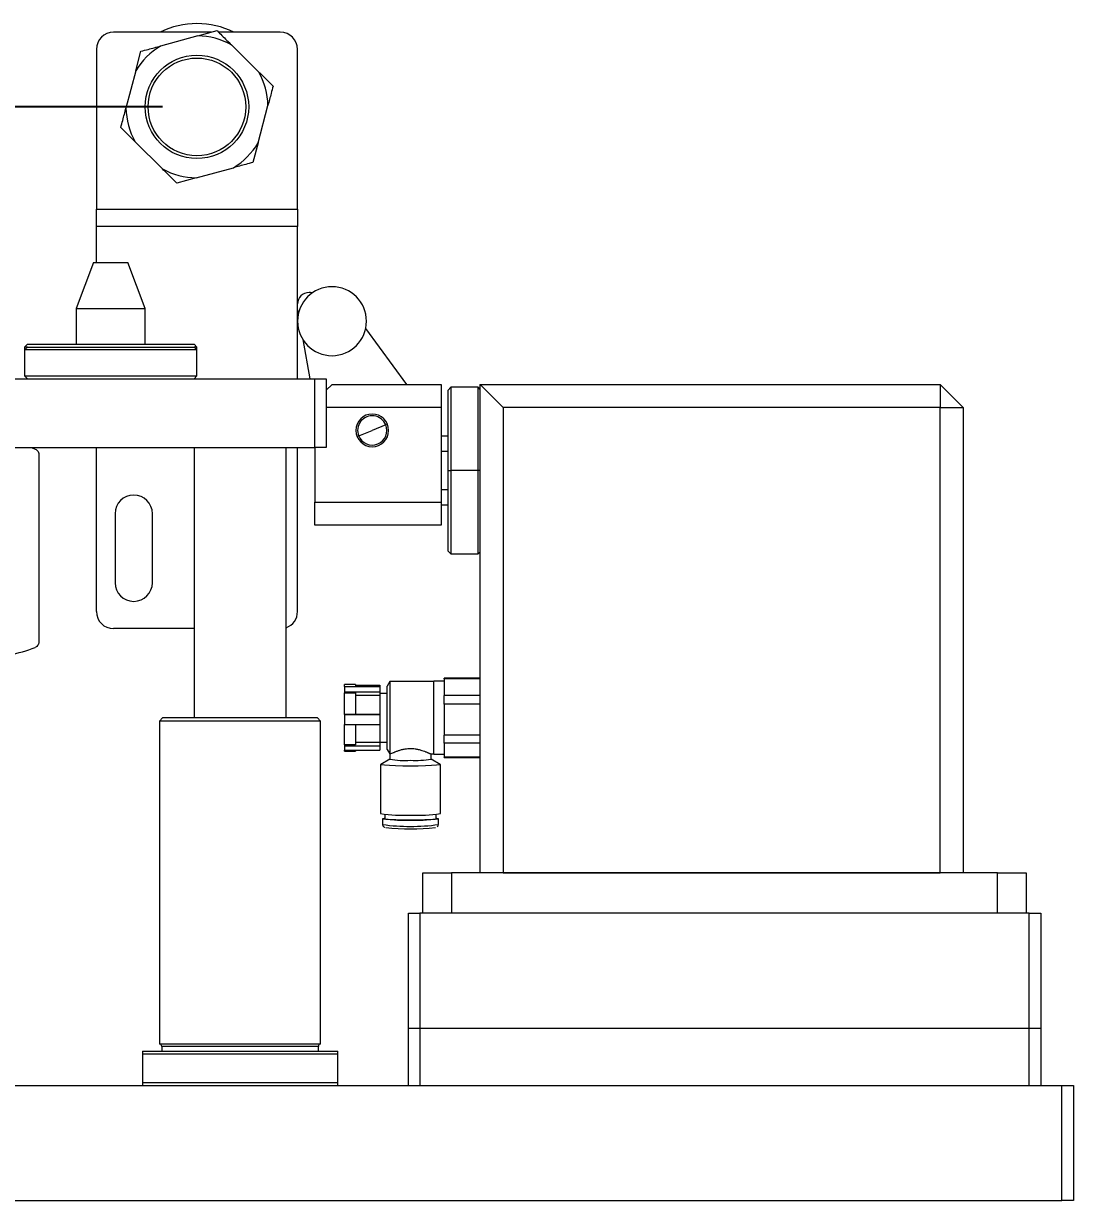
# Model space of a CAD drawing. Header units: millimetres. Extents: x 29 to 2500, y -68 to 1852.
# Drawn here: x 1309.1 to 1491.8, y 196.4 to 401.2 of the extents above; entities that cross this region are included whole.
import ezdxf

# ---------------------------------------------------------------- set-up
doc = ezdxf.new("R2010")
doc.units = ezdxf.units.MM
doc.header["$LTSCALE"] = 6
doc.layers.add('1', color=70, linetype='Continuous')
doc.styles.add('SLDTEXTSTYLE2', font='TXT', dxfattribs={"width": 0.7})
doc.dimstyles.new('SLDDIMSTYLE2', dxfattribs={"dimtxt": 18.169434, "dimasz": 4.5, "dimexe": 0, "dimexo": 0.0625, "dimgap": 4.542358, "dimtad": 0, "dimtih": 1, "dimtoh": 1, "dimdec": 0, "dimrnd": 1e-09, "dimzin": 12, "dimdsep": 46, "dimtxsty": 'SLDTEXTSTYLE2', "dimblk1": 'NONE', "dimblk2": 'NONE', "dimsah": 1, "dimcen": 0.09, "dimadec": 0, "dimazin": 3, "dimtfac": 1, "dimtdec": 3, "dimtofl": 0, "dimtmove": 0, "dimatfit": 3, "dimldrblk": 'NONE', "dimfxl": 0, "dimfrac": 2, "dimtolj": 1, "dimtzin": 12, "dimarcsym": 0})

# ---------------------------------------------------------------- blocks, each defined once
blk = doc.blocks.new('_D_4')
at = {"layer": '1'}
blk.add_line((1333.27, 386.69), (882.6, 386.69), dxfattribs=at)
at = {"layer": '1', "insert": (846.18, 396.57), "char_height": 15.875, "attachment_point": 1, "style": 'SLDTEXTSTYLE2'}
blk.add_mtext('190', dxfattribs=at)
blk = doc.blocks.new('_None')

msp = doc.modelspace()

# ---------------------------------------------------------------- linework, layer by layer
at = {"color": 7, "linetype": 'Continuous', "lineweight": 18}
for p, q in [((1341.79, 399.69), (1324.765, 399.69)), ((1339.39, 399.038), (1342.769, 399.956)), ((1353.765, 399.69), (1343.038, 399.69)), ((1339.39, 399.038), (1332.908, 397.276)), ((1350.021, 392.756), (1345.255, 397.489)), ((1321.765, 396.69), (1321.765, 368.89)), ((1328.634, 392.972), (1329.528, 396.358)), ((1356.765, 368.89), (1356.765, 396.69)), ((1328.634, 392.972), (1326.919, 386.478)), ((1349.897, 380.409), (1351.612, 386.902)), ((1328.51, 380.624), (1333.276, 375.892)), ((1349.897, 380.409), (1349.002, 377.022)), ((1339.141, 374.342), (1345.622, 376.104)), ((1339.141, 374.342), (1335.761, 373.424)), ((1321.765, 368.89), (1356.765, 368.89)), ((1321.765, 365.89), (1321.765, 368.89)), ((1356.765, 368.89), (1356.765, 365.89)), ((1356.765, 365.89), (1321.765, 365.89)), ((1321.765, 359.59), (1321.765, 365.89)), ((1356.765, 352.39), (1356.765, 365.89)), ((1321.265, 359.59), (1318.265, 351.59)), ((1321.265, 359.59), (1327.265, 359.59)), ((1330.265, 351.59), (1327.265, 359.59)), ((1359.333, 354.311), (1359.225, 354.337)), ((1356.765, 351.39), (1356.765, 352.39)), ((1318.265, 351.59), (1318.265, 345.39)), ((1318.265, 351.59), (1330.265, 351.59)), ((1330.265, 345.39), (1330.265, 351.59)), ((1356.765, 351.39), (1356.897, 350.642)), ((1356.765, 339.39), (1356.765, 351.39)), ((1357.679, 346.207), (1358.881, 339.39)), ((1375.765, 338.39), (1368.634, 348.142)), ((1309.765, 345.39), (1309.265, 344.89)), ((1309.765, 344.89), (1309.265, 344.39)), ((1309.265, 344.89), (1309.265, 344.39)), ((1309.765, 344.89), (1309.265, 344.89)), ((1309.265, 344.39), (1309.265, 339.89)), ((1334.265, 344.39), (1309.265, 344.39)), ((1309.765, 345.39), (1333.932, 345.39)), ((1309.765, 344.89), (1333.932, 344.89)), ((1333.932, 345.39), (1338.765, 345.39)), ((1333.932, 344.89), (1338.765, 344.89)), ((1339.265, 344.39), (1334.265, 344.39)), ((1339.265, 344.89), (1338.765, 345.39)), ((1339.265, 344.39), (1338.765, 344.89)), ((1339.265, 344.89), (1338.765, 344.89)), ((1339.265, 344.39), (1339.265, 344.89)), ((1339.265, 339.89), (1339.265, 344.39)), ((1229.665, 339.39), (1359.765, 339.39)), ((1309.265, 339.89), (1309.765, 339.39)), ((1309.265, 339.89), (1334.265, 339.89)), ((1334.265, 339.89), (1339.265, 339.89)), ((1338.765, 339.39), (1339.265, 339.89)), ((1359.765, 327.39), (1359.765, 339.39)), ((1359.765, 339.39), (1361.765, 339.39)), ((1361.765, 339.39), (1361.765, 327.39)), ((1362.765, 338.39), (1361.765, 337.39)), ((1362.765, 338.39), (1381.765, 338.39)), ((1381.765, 338.39), (1381.765, 334.39)), ((1388.465, 338.39), (1388.565, 338.39)), ((1388.465, 338.39), (1388.465, 308.39)), ((1388.565, 338.39), (1468.565, 338.39)), ((1388.565, 338.39), (1392.565, 334.39)), ((1388.565, 253.4), (1388.565, 338.39)), ((1468.565, 338.39), (1468.565, 334.39)), ((1468.565, 338.39), (1472.565, 334.39)), ((1383.465, 337.89), (1382.965, 337.39)), ((1382.965, 323.39), (1382.965, 337.39)), ((1388.165, 337.89), (1383.465, 337.89)), ((1383.465, 337.89), (1383.465, 323.39)), ((1388.465, 337.59), (1388.165, 337.89)), ((1388.165, 323.39), (1388.165, 337.89)), ((1381.765, 334.39), (1361.765, 334.39)), ((1381.765, 334.39), (1381.765, 317.89)), ((1468.565, 334.39), (1392.565, 334.39)), ((1392.565, 334.39), (1392.565, 253.4)), ((1468.565, 253.4), (1468.565, 334.39)), ((1468.565, 334.39), (1472.565, 334.39)), ((1472.565, 334.39), (1472.565, 253.4)), ((1367.414, 329.419), (1369.765, 330.39)), ((1372.117, 331.362), (1369.765, 330.39)), ((1372.117, 331.362), (1372.399, 331.478)), ((1367.414, 329.419), (1367.131, 329.302)), ((1382.965, 329.39), (1381.765, 329.39)), ((1250.497, 327.39), (1359.765, 327.39)), ((1310.497, 327.39), (1311.125, 327.152)), ((1311.765, 326.219), (1311.765, 293.561)), ((1321.765, 298.89), (1321.765, 327.39)), ((1338.765, 327.39), (1338.765, 280.39)), ((1354.765, 280.39), (1354.765, 327.39)), ((1356.765, 298.89), (1356.765, 327.39)), ((1359.765, 327.39), (1359.765, 317.89)), ((1361.765, 327.39), (1359.765, 327.39)), ((1382.965, 326.707), (1381.765, 326.707)), ((1382.965, 323.39), (1383.465, 323.39)), ((1382.965, 309.39), (1382.965, 323.39)), ((1383.465, 323.39), (1383.465, 308.89)), ((1388.165, 323.39), (1383.465, 323.39)), ((1388.165, 308.89), (1388.165, 323.39)), ((1388.465, 323.39), (1388.165, 323.39)), ((1382.965, 320.074), (1381.765, 320.074)), ((1359.765, 317.89), (1381.765, 317.89)), ((1359.765, 313.89), (1359.765, 317.89)), ((1381.765, 317.89), (1381.765, 313.89)), ((1325.015, 315.89), (1325.015, 303.89)), ((1331.515, 303.89), (1331.515, 315.89)), ((1382.965, 317.39), (1381.765, 317.39)), ((1381.765, 313.89), (1359.765, 313.89)), ((1382.965, 309.39), (1383.465, 308.89)), ((1383.465, 308.89), (1388.165, 308.89)), ((1388.165, 308.89), (1388.465, 309.19)), ((1388.465, 308.39), (1388.565, 308.39)), ((1338.765, 295.89), (1324.765, 295.89)), ((1382.265, 286.74), (1380.465, 286.74)), ((1380.465, 274.04), (1380.465, 286.74)), ((1388.565, 287.29), (1382.265, 287.29)), ((1382.265, 287.189), (1382.265, 287.29)), ((1388.565, 287.189), (1382.265, 287.189)), ((1382.265, 287.189), (1382.265, 285.724)), ((1366.865, 286.19), (1364.965, 286.19)), ((1364.965, 285.83), (1364.965, 286.19)), ((1364.965, 285.83), (1371.065, 285.83)), ((1364.965, 285.83), (1364.965, 284.88)), ((1364.965, 284.88), (1371.065, 284.88)), ((1364.965, 284.88), (1364.965, 284.732)), ((1364.965, 284.732), (1366.865, 284.732)), ((1364.965, 280.978), (1364.965, 284.732)), ((1366.865, 286.19), (1366.865, 285.83)), ((1366.865, 286.049), (1371.065, 286.049)), ((1366.865, 284.732), (1366.865, 280.978)), ((1371.065, 286.049), (1371.065, 285.83)), ((1371.065, 285.83), (1371.065, 284.88)), ((1371.065, 284.88), (1371.065, 284.306)), ((1372.827, 286.69), (1372.365, 285.89)), ((1372.365, 274.89), (1372.365, 285.89)), ((1380.465, 286.69), (1372.827, 286.69)), ((1372.827, 286.69), (1372.827, 274.09)), ((1382.265, 285.724), (1382.265, 284.26)), ((1366.865, 284.306), (1371.065, 284.306)), ((1372.365, 284.615), (1371.065, 284.615)), ((1371.065, 284.306), (1371.065, 281.003)), ((1388.565, 284.26), (1382.265, 284.26)), ((1382.265, 282.77), (1382.265, 284.26)), ((1388.565, 282.77), (1382.265, 282.77)), ((1382.265, 282.77), (1382.265, 280.074)), ((1366.865, 280.978), (1364.965, 280.978)), ((1364.965, 280.978), (1364.965, 280.969)), ((1364.965, 280.969), (1371.065, 280.969)), ((1364.965, 280.969), (1364.965, 279.222)), ((1366.865, 281.003), (1371.065, 281.003)), ((1371.065, 281.003), (1371.065, 280.969)), ((1371.065, 280.969), (1371.065, 279.222)), ((1333.265, 280.39), (1332.765, 279.79)), ((1332.765, 279.79), (1332.765, 223.673)), ((1360.765, 279.79), (1332.765, 279.79)), ((1346.765, 280.39), (1333.265, 280.39)), ((1360.265, 280.39), (1346.765, 280.39)), ((1360.765, 279.79), (1360.265, 280.39)), ((1360.765, 223.673), (1360.765, 279.79)), ((1364.965, 275.687), (1364.965, 279.23)), ((1364.965, 279.222), (1371.065, 279.222)), ((1366.865, 279.23), (1366.865, 275.687)), ((1371.065, 279.256), (1371.065, 276.138)), ((1382.265, 280.074), (1382.265, 277.377)), ((1388.565, 277.377), (1382.265, 277.377)), ((1382.265, 275.971), (1382.265, 277.377)), ((1366.865, 275.687), (1364.965, 275.687)), ((1364.965, 275.687), (1364.965, 275.53)), ((1364.965, 275.53), (1371.065, 275.53)), ((1364.965, 275.53), (1364.965, 274.731)), ((1364.965, 274.731), (1371.065, 274.731)), ((1364.965, 274.59), (1364.965, 274.731)), ((1364.965, 274.59), (1366.865, 274.59)), ((1366.865, 276.138), (1371.065, 276.138)), ((1366.865, 274.731), (1366.865, 274.59)), ((1371.065, 276.165), (1372.365, 276.165)), ((1371.065, 276.138), (1371.065, 275.53)), ((1371.065, 275.53), (1371.065, 274.731)), ((1372.365, 274.89), (1372.827, 274.09)), ((1388.565, 275.971), (1382.265, 275.971)), ((1382.265, 275.971), (1382.265, 274.739)), ((1382.265, 274.739), (1382.265, 273.508)), ((1372.815, 273.171), (1371.235, 272.263)), ((1372.815, 274.111), (1372.815, 273.163)), ((1379.999, 274.09), (1380.465, 274.09)), ((1380.015, 273.163), (1380.015, 274.1)), ((1381.596, 272.263), (1380.015, 273.171)), ((1380.465, 274.04), (1382.265, 274.04)), ((1388.565, 273.508), (1382.265, 273.508)), ((1382.265, 273.49), (1382.265, 273.508)), ((1382.265, 273.49), (1388.565, 273.49)), ((1371.215, 272.241), (1371.215, 263.711)), ((1381.615, 263.711), (1381.615, 272.241)), ((1371.565, 262.812), (1371.565, 261.813)), ((1371.965, 263.577), (1371.965, 262.812)), ((1380.865, 262.812), (1380.865, 263.577)), ((1381.265, 261.813), (1381.265, 262.812)), ((1378.565, 246.39), (1378.565, 253.39)), ((1378.565, 253.39), (1383.565, 253.39)), ((1383.565, 253.39), (1383.565, 246.39)), ((1478.565, 253.39), (1383.565, 253.39)), ((1392.565, 253.4), (1388.565, 253.4)), ((1392.565, 253.4), (1468.565, 253.4)), ((1472.565, 253.4), (1468.565, 253.4)), ((1478.565, 246.39), (1478.565, 253.39)), ((1478.565, 253.39), (1483.565, 253.39)), ((1483.565, 253.39), (1483.565, 246.39)), ((1376.065, 246.39), (1378.065, 246.39)), ((1376.065, 226.39), (1376.065, 246.39)), ((1378.065, 246.39), (1378.065, 226.39)), ((1484.065, 246.39), (1378.065, 246.39)), ((1484.065, 226.39), (1484.065, 246.39)), ((1484.065, 246.39), (1486.065, 246.39)), ((1486.065, 246.39), (1486.065, 226.39)), ((1376.065, 216.39), (1376.065, 226.39)), ((1376.065, 226.39), (1378.065, 226.39)), ((1378.065, 226.39), (1378.065, 216.39)), ((1378.065, 226.39), (1484.065, 226.39)), ((1484.065, 216.39), (1484.065, 226.39)), ((1484.065, 226.39), (1486.065, 226.39)), ((1486.065, 226.39), (1486.065, 216.39)), ((1332.765, 223.673), (1360.765, 223.673)), ((1329.765, 222.39), (1329.765, 221.89)), ((1329.765, 222.39), (1363.765, 222.39)), ((1329.765, 221.89), (1363.765, 221.89)), ((1329.765, 221.89), (1329.765, 216.89)), ((1333.135, 223.19), (1333.135, 222.39)), ((1360.395, 223.19), (1333.135, 223.19)), ((1360.395, 222.39), (1360.395, 223.19)), ((1363.765, 221.89), (1363.765, 222.39)), ((1363.765, 216.89), (1363.765, 221.89)), ((943.765, 216.39), (1489.765, 216.39)), ((1329.765, 216.89), (1363.765, 216.89)), ((1329.765, 216.89), (1329.765, 216.39)), ((1363.765, 216.39), (1363.765, 216.89)), ((1489.765, 196.39), (1489.765, 216.39)), ((1489.765, 216.39), (1491.765, 216.39)), ((1491.765, 216.39), (1491.765, 196.39)), ((943.765, 196.39), (1489.765, 196.39)), ((1491.765, 196.39), (1489.765, 196.39))]:
    msp.add_line(p, q, dxfattribs=at)
at = {"color": 7, "linetype": 'Continuous', "lineweight": 18, "flags": 128}
for points in [[(1376.415, 271.981), (1375.069, 271.99), (1373.815, 272.016), (1372.738, 272.057), (1371.912, 272.111), (1371.392, 272.173), (1371.215, 272.241), (1371.235, 272.263)], [(1381.596, 272.263), (1381.615, 272.241), (1381.438, 272.173), (1380.919, 272.111), (1380.092, 272.057), (1379.015, 272.016), (1377.761, 271.99), (1376.415, 271.981)], [(1376.415, 262.57), (1375.107, 262.579), (1373.895, 262.605), (1372.871, 262.647), (1372.109, 262.701), (1371.667, 262.763), (1371.577, 262.829), (1371.845, 262.893), (1371.965, 262.908)], [(1380.865, 262.908), (1380.985, 262.893), (1381.254, 262.829), (1381.164, 262.763), (1380.722, 262.701), (1379.96, 262.647), (1378.935, 262.605), (1377.724, 262.579), (1376.415, 262.57)]]:
    msp.add_lwpolyline(points, dxfattribs=at)
at = {"color": 7, "linetype": 'Continuous', "lineweight": 18}
for radius in [9, 8.5]:
    msp.add_circle((1339.265, 386.69), radius, dxfattribs=at)
for centre, radius, start, end in [((1324.765, 396.69), 3, 90, 180), ((1339.265, 386.69), 14.5, 63.70844, 116.29156), ((1353.765, 396.69), 3, 0, 90), ((1339.265, 386.69), 12.348, 60.98516, 89.4228), ((1339.265, 386.69), 12.348, 120.98516, 149.4228), ((1339.265, 386.69), 12.348, 0.98516, 29.4228), ((1339.265, 386.69), 12.348, 180.98516, 209.4228), ((1339.265, 386.69), 12.348, 300.98516, 329.4228), ((1339.265, 386.69), 12.348, 240.98516, 269.4228), ((1362.765, 349.39), 6, 90, 270), ((1358.765, 352.39), 2, 90, 180), ((1358.765, 352.39), 2, 76.70828, 90), ((1362.765, 349.39), 6, 270, 90), ((1369.765, 330.39), 2.85, 0, 180), ((1369.765, 330.39), 2.544, 22.44828, 202.44828), ((1369.765, 330.39), 2.85, 180, 0), ((1369.765, 330.39), 2.544, 202.44828, 22.44828), ((1328.265, 315.89), 3.25, 0, 180), ((1328.265, 303.89), 3.25, 180, 0), ((1324.765, 298.89), 3, 180, 270), ((1353.765, 298.89), 3, 289.47122, 0), ((1301.967, 315.89), 25, 270, 291.48817), ((1375.451, 289.843), 16.887, 261.01932, 273.27248), ((1377.247, 292.499), 19.533, 267.56004, 278.14816), ((1375.119, 289.722), 26.302, 261.46583, 272.82598), ((1375.205, 283.063), 20.509, 260.90989, 273.38191), ((1377.712, 289.722), 26.302, 267.17402, 278.53417), ((1377.625, 283.063), 20.509, 266.61809, 279.09011), ((1376.415, 296.49), 35.014, 262.03808, 277.96192), ((1376.337, 298.414), 37.37, 263.501, 276.80276), ((1332.635, 223.19), 0.5, 360, 74.92994), ((1360.895, 223.19), 0.5, 105.07006, 180)]:
    msp.add_arc(centre, radius, start, end, dxfattribs=at)
for points, knots in [([(1342.769, 399.956), (1343.335, 399.394), (1344.156, 398.579), (1344.994, 397.747), (1345.255, 397.489)], [0, 0, 0, 0, 0.6894079, 1, 1, 1, 1]), ([(1329.528, 396.358), (1329.944, 396.471), (1331.058, 396.774), (1332.195, 397.083), (1332.908, 397.276)], [0, 0, 0, 0, 0.3735948, 1, 1, 1, 1]), ([(1350.021, 392.756), (1350.076, 392.701), (1350.915, 391.868), (1351.738, 391.052), (1352.506, 390.289)], [0, 0, 0, 0, 0.0658492, 1, 1, 1, 1]), ([(1352.506, 390.289), (1352.396, 389.872), (1352.102, 388.756), (1351.8, 387.617), (1351.612, 386.902)], [0, 0, 0, 0, 0.3735948, 1, 1, 1, 1]), ([(1326.024, 383.092), (1326.134, 383.508), (1326.429, 384.624), (1326.73, 385.764), (1326.919, 386.478)], [0, 0, 0, 0, 0.37359478, 1, 1, 1, 1]), ([(1328.51, 380.624), (1328.454, 380.679), (1327.615, 381.512), (1326.793, 382.329), (1326.024, 383.092)], [0, 0, 0, 0, 0.0658492, 1, 1, 1, 1]), ([(1349.002, 377.022), (1348.586, 376.909), (1347.473, 376.607), (1346.335, 376.298), (1345.622, 376.104)], [0, 0, 0, 0, 0.3735948, 1, 1, 1, 1]), ([(1335.761, 373.424), (1335.195, 373.986), (1334.374, 374.801), (1333.536, 375.633), (1333.276, 375.892)], [0, 0, 0, 0, 0.6894079, 1, 1, 1, 1]), ([(1311.125, 327.152), (1311.227, 327.1), (1311.432, 326.996), (1311.649, 326.723), (1311.753, 326.45), (1311.762, 326.278), (1311.765, 326.219)], [0, 0, 0, 0, 0.2846901, 0.5694505, 0.8523325, 1, 1, 1, 1]), ([(1311.765, 293.561), (1311.754, 293.449), (1311.732, 293.225), (1311.56, 292.928), (1311.344, 292.728), (1311.183, 292.655), (1311.125, 292.628)], [0, 0, 0, 0, 0.2793396, 0.5586098, 0.8397034, 1, 1, 1, 1]), ([(1372.827, 274.09), (1372.835, 274.091), (1372.854, 274.092), (1372.915, 274.112), (1373.059, 274.167), (1373.266, 274.257), (1373.569, 274.386), (1373.81, 274.486), (1374.093, 274.593), (1374.328, 274.677), (1374.585, 274.76), (1374.865, 274.84), (1375.165, 274.912), (1375.454, 274.967), (1375.808, 275.018), (1376.146, 275.045), (1376.487, 275.048), (1376.827, 275.036), (1377.162, 275.001), (1377.507, 274.944), (1377.794, 274.883), (1378.097, 274.804), (1378.459, 274.693), (1378.777, 274.58), (1379.051, 274.473), (1379.245, 274.393), (1379.425, 274.317), (1379.589, 274.246), (1379.731, 274.186), (1379.843, 274.139), (1379.925, 274.108), (1379.978, 274.092), (1379.993, 274.092), (1379.999, 274.092)], [0, 0, 0, 0, 0.0210227, 0.052923, 0.0852024, 0.160402, 0.1837481, 0.2381901, 0.2657547, 0.2936497, 0.3232614, 0.3530927, 0.3836751, 0.4145518, 0.4375819, 0.4840745, 0.5076018, 0.5306365, 0.5771683, 0.600695, 0.629863, 0.6622821, 0.6950128, 0.7495332, 0.7771349, 0.8050682, 0.834729, 0.8646152, 0.8952633, 0.9262008, 0.953498, 0.981029, 1, 1, 1, 1]), ([(1371.575, 261.813), (1371.572, 261.789), (1371.563, 261.7), (1371.622, 261.563), (1371.718, 261.439), (1371.82, 261.365), (1371.891, 261.33), (1371.922, 261.32), (1371.932, 261.317)], [0, 0, 0, 0, 0.0857031, 0.3140014, 0.5071426, 0.6928578, 0.9041769, 1, 1, 1, 1]), ([(1381.043, 261.392), (1381.047, 261.394), (1381.083, 261.414), (1381.172, 261.504), (1381.255, 261.654), (1381.256, 261.766), (1381.256, 261.812)], [0, 0, 0, 0, 0.0403529, 0.3837807, 0.7475262, 1, 1, 1, 1])]:
    msp.add_open_spline(points, degree=3, knots=knots, dxfattribs=at)

# ---------------------------------------------------------------- dimensions: what is measured, and where the dimension line sits
at = {"layer": '1'}
dim = msp.add_ordinate_dim(feature_location=(1339.265, 386.69), offset=(-456.661, 0), dtype=0, origin=(941.765, 196.39), dimstyle='SLDDIMSTYLE2', dxfattribs=at)
dim.commit()
dim.dimension.update_dxf_attribs({"geometry": '_D_4', "text_midpoint": (864.392, 386.69)})

doc.saveas('drawing.dxf')
